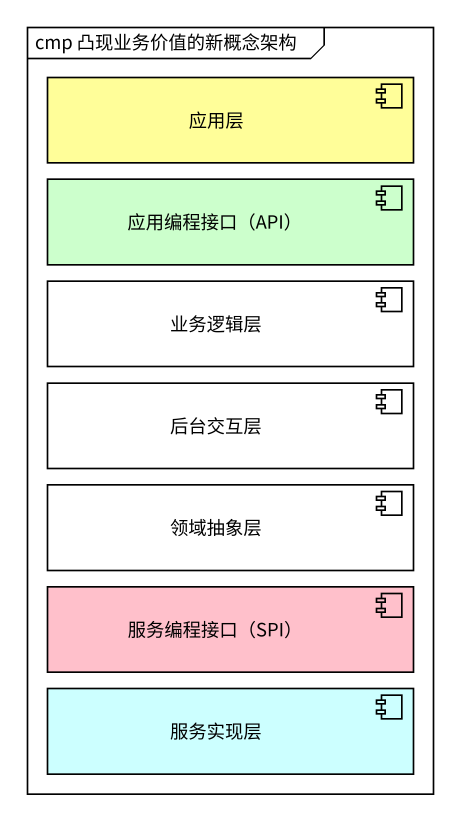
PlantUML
@startuml
mainframe cmp 凸现业务价值的新概念架构
component 应用层 #FFFE99
component "应用编程接口（API）" as 应用编程接口_API #CCFFCC
component 业务逻辑层 #FFFFFF
component 后台交互层 #FFFFFF
component 领域抽象层 #FFFFFF
component "服务编程接口（SPI）" as 服务编程接口_SPI #FFC0CB
component 服务实现层 #CCFFFF
@enduml
